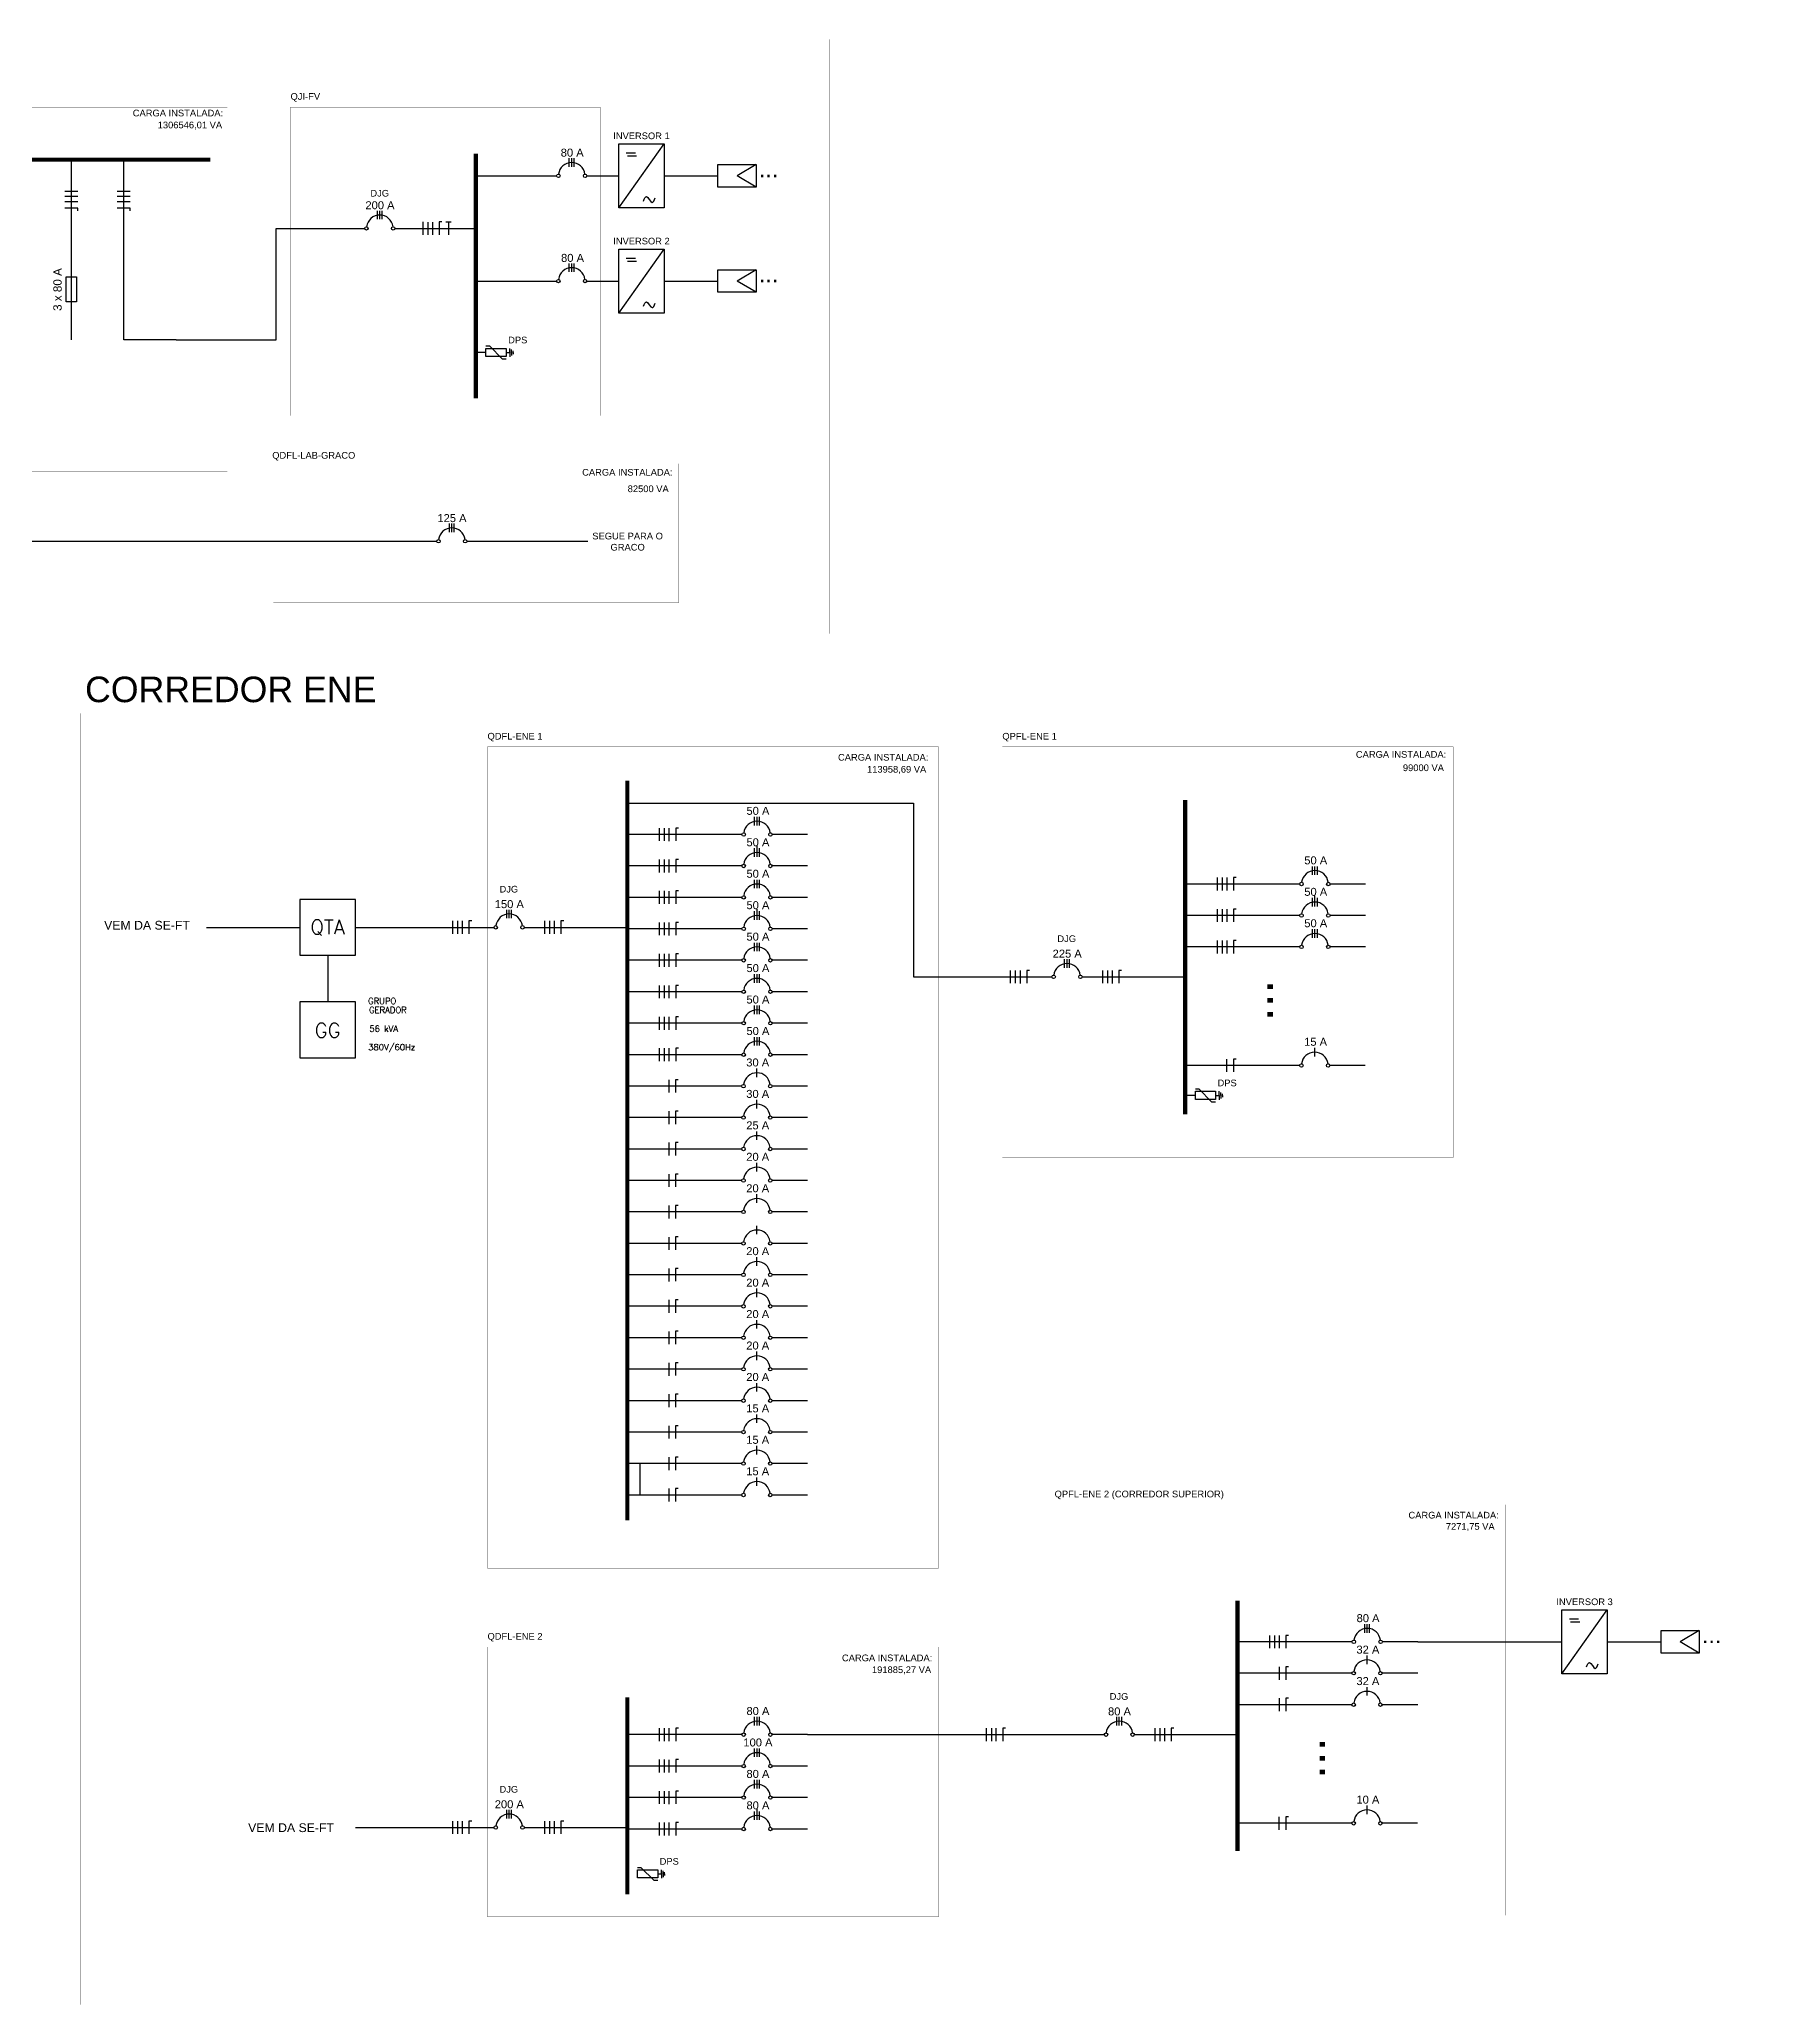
# Model space of a CAD drawing. Header units: millimetres. Extents: x 700 to 1841, y 279 to 936.
# Drawn here: x 1037.2 to 1369.1, y 522.3 to 897.2 of the extents above; entities that cross this region are included whole.
import ezdxf
from ezdxf.enums import TextEntityAlignment as Align

# ---------------------------------------------------------------- set-up
doc = ezdxf.new("R2010")
doc.units = ezdxf.units.MM
doc.linetypes.add('ACAD_ISO03W100', pattern=[30, 12, -18])
for name, color, linetype in [('A-03', 3, 'Continuous'), ('ARA_DISPOSITIVOS', 5, 'Continuous'), ('ARA_LEGENDA', 7, 'Continuous'), ('EQUIPAMENTOS', 4, 'Continuous'), ('FOLHA', 7, 'Continuous'), ('GSP_Arq_TEXTO', 7, 'Continuous'), ('GSP_URB_TEXTO GERAL', 7, 'Continuous'), ('S16', 2, 'Continuous'), ('UNIFILAR', 3, 'Continuous'), ('VAI AO CTA', 7, 'Continuous')]:
    doc.layers.add(name, color=color, linetype=linetype)
doc.layers.add('BARRAMENTO', color=1, linetype='Continuous', lineweight=30)
doc.styles.add('ARA GERAL', font='arial.ttf', dxfattribs={"height": 10.1686})
doc.styles.add('ARA_TITULO_1', font='arial.ttf', dxfattribs={"height": 4})
doc.styles.add('ARIAL', font='arial.ttf')
doc.styles.add('ROMANS', font='arial.ttf')
doc.styles.add('S16', font='SIMPLEX.SHX', dxfattribs={"height": 0.16})

# ---------------------------------------------------------------- blocks, each defined once
blk = doc.blocks.new('*U11')
at = {"layer": 'ARA_DISPOSITIVOS'}
blk.add_line((-25.3, 0), (25.4, 0), dxfattribs=at)
blk.add_lwpolyline([(15.4, 6.2), (15.4, -6.2), (-15.3, -6.2), (-15.3, 6.2)], close=True, dxfattribs=at)
at = {"style": 'ARA GERAL'}
blk.add_attdef('12A', text='', height=10.2, dxfattribs=at).set_placement((-0.2, 17.9), align=Align.TOP_CENTER)
blk = doc.blocks.new('DISJ TRIF')
at = {"layer": 'A-03', "color": 2}
for p, q in [((0.217, 0.418), (0.421, 0.418)), ((0.217, 0.36), (0.421, 0.36)), ((0.217, 0.302), (0.421, 0.302))]:
    blk.add_line(p, q, dxfattribs=at)
at = {"layer": 'EQUIPAMENTOS', "color": 2}
for centre in [(0, 0.679), (0, 0.041)]:
    blk.add_circle(centre, 0.0409, dxfattribs=at)
at = {"layer": 'EQUIPAMENTOS', "color": 4}
blk.add_arc((0, 0.36), 0.319, 277.3498, 82.6502, dxfattribs=at)
blk = doc.blocks.new('dps')
at = {"layer": 'ARA_DISPOSITIVOS'}
for p, q in [((9.6, -5.6), (9.6, 0)), ((9.6, -5.6), (-9.4, -24.7)), ((-9.4, -24.7), (-9.4, -30.8))]:
    blk.add_line(p, q, dxfattribs=at)
blk.add_lwpolyline([(-6.1, 0), (6.4, 0), (6.4, -30.8), (-6.1, -30.8)], close=True, dxfattribs=at)
blk = doc.blocks.new('inversor')
at = {"color": 5}
blk.add_line((-0.1, -41.7), (58.4, 41), dxfattribs=at)
at = {"color": 5, "linetype": 'ACAD_ISO03W100'}
for p, q in [((9.5, 29.2), (22.9, 29.2)), ((22.9, 24.9), (9.5, 24.9))]:
    blk.add_line(p, q, dxfattribs=at)
at = {"color": 5}
blk.add_lwpolyline([(-0.1, 41), (58.4, 41), (58.4, -41.7), (-0.1, -41.7)], close=True, dxfattribs=at)
at = {"layer": 'FOLHA', "color": 5}
blk.add_spline([(31.6, -32.9), (35.7, -27), (42.8, -34.7), (46.9, -29)], degree=3, dxfattribs=at)

msp = doc.modelspace()

# ---------------------------------------------------------------- linework, layer by layer
at = {"color": 251, "true_color": 0x636466}
for p, q in [((1173.99, 873.35), (1170.33, 871.2)), ((1173.99, 869.05), (1170.33, 871.2)), ((1173.99, 853.28), (1170.33, 851.13)), ((1173.99, 848.98), (1170.33, 851.13)), ((1353.95, 593.7), (1350.3, 591.55)), ((1353.95, 589.4), (1350.3, 591.55))]:
    msp.add_line(p, q, dxfattribs=at)
for points in [[(1173.99, 873.35), (1173.99, 869.05), (1166.67, 869.05), (1166.67, 873.35)], [(1173.99, 853.28), (1173.99, 848.98), (1166.67, 848.98), (1166.67, 853.28)], [(1353.95, 593.7), (1353.95, 589.4), (1346.64, 589.4), (1346.64, 593.7)]]:
    msp.add_lwpolyline(points, close=True, dxfattribs=at)
for points in [[(1174.15, 742.92), (1174.15, 743.31)], [(1174.15, 730.92), (1174.15, 731.31)], [(1280.6, 733.48), (1280.6, 733.87)], [(1151.8, 625.55), (1151.8, 619.55)], [(1174.15, 559.21), (1174.15, 559.6)]]:
    msp.add_lwpolyline(points)
at = {"layer": 'A-03', "color": 2}
for p, q in [((1280.57, 703.23), (1280.57, 704.86)), ((1174.12, 699.29), (1174.12, 700.92)), ((1174.12, 693.29), (1174.12, 694.92)), ((1174.12, 687.29), (1174.12, 688.92)), ((1174.12, 681.29), (1174.12, 682.92)), ((1174.12, 675.29), (1174.12, 676.92)), ((1174.12, 669.29), (1174.12, 670.92)), ((1174.12, 663.29), (1174.12, 664.92)), ((1174.12, 657.29), (1174.12, 658.92)), ((1174.12, 651.29), (1174.12, 652.92)), ((1174.12, 645.29), (1174.12, 646.92)), ((1174.12, 639.29), (1174.12, 640.92)), ((1174.12, 633.29), (1174.12, 634.92)), ((1174.12, 627.29), (1174.12, 628.92)), ((1174.12, 621.29), (1174.12, 622.92)), ((1290.55, 587.29), (1290.55, 588.92)), ((1290.55, 581.29), (1290.55, 582.92)), ((1290.55, 558.67), (1290.55, 560.3))]:
    msp.add_line(p, q, dxfattribs=at)
at = {"layer": 'ARA_LEGENDA', "color": 2, "linetype": 'ACAD_ISO03W100', "ltscale": 0.25, "const_width": 0.0375}
for points in [[(1187.93, 783.87), (769.1, 783.87), (769.1, 897.23), (1187.93, 897.23)], [(1369.08, 522.34), (1045.13, 522.34), (1045.13, 768.66), (1369.08, 768.66)]]:
    msp.add_lwpolyline(points, close=True, dxfattribs=at)
at = {"layer": 'ARA_LEGENDA', "color": 7, "linetype": 'ACAD_ISO03W100', "ltscale": 0.25, "const_width": 0.0375}
for points in [[(1073.06, 814.74), (866.04, 814.74), (866.04, 884.3), (1073.06, 884.3)], [(1144.2, 825.45), (1085.13, 825.45), (1085.13, 884.3), (1144.2, 884.3)], [(1159.24, 789.82), (1081.84, 789.82), (1081.84, 816.3), (1159.24, 816.3)], [(1208.76, 605.59), (1122.72, 605.59), (1122.72, 762.26), (1208.76, 762.26)], [(1306.99, 683.93), (1220.95, 683.93), (1220.95, 762.26), (1306.99, 762.26)], [(1316.97, 539.37), (1230.94, 539.37), (1230.94, 617.7), (1316.97, 617.7)], [(1208.76, 539.09), (1122.72, 539.09), (1122.72, 590.55), (1208.76, 590.55)]]:
    msp.add_lwpolyline(points, close=True, dxfattribs=at)
at = {"layer": 'BARRAMENTO'}
for p, q in [((1043.31, 839.9), (1043.31, 874.3)), ((1053.31, 839.9), (1053.31, 874.3)), ((1063.32, 839.9), (1053.31, 839.9)), ((1171.27, 745.55), (1149.39, 745.55)), ((1183.79, 745.55), (1177.03, 745.55)), ((1171.27, 739.55), (1149.39, 739.55)), ((1183.79, 739.55), (1177.03, 739.55)), ((1277.72, 736.11), (1255.84, 736.11)), ((1290.24, 736.11), (1283.48, 736.11)), ((1171.27, 733.55), (1149.39, 733.55)), ((1183.79, 733.55), (1177.03, 733.55)), ((1171.27, 727.55), (1149.39, 727.55)), ((1183.79, 727.55), (1177.03, 727.55)), ((1277.72, 730.11), (1255.84, 730.11)), ((1290.24, 730.11), (1283.48, 730.11)), ((1277.72, 724.11), (1255.84, 724.11)), ((1290.24, 724.11), (1283.48, 724.11)), ((1171.27, 721.55), (1149.39, 721.55)), ((1183.79, 721.55), (1177.03, 721.55)), ((1171.27, 715.55), (1149.39, 715.55)), ((1183.79, 715.55), (1177.03, 715.55)), ((1171.27, 709.55), (1149.39, 709.55)), ((1183.79, 709.55), (1177.03, 709.55)), ((1171.27, 703.55), (1149.39, 703.55)), ((1183.79, 703.55), (1177.03, 703.55)), ((1277.69, 701.49), (1255.81, 701.49)), ((1290.21, 701.49), (1283.45, 701.49)), ((1171.24, 697.55), (1149.36, 697.55)), ((1183.76, 697.55), (1177, 697.55)), ((1171.24, 691.55), (1149.36, 691.55)), ((1183.76, 691.55), (1177, 691.55)), ((1171.24, 685.55), (1149.36, 685.55)), ((1183.76, 685.55), (1177, 685.55)), ((1171.24, 679.55), (1149.36, 679.55)), ((1183.76, 679.55), (1177, 679.55)), ((1171.24, 673.55), (1149.36, 673.55)), ((1183.76, 673.55), (1177, 673.55)), ((1171.24, 667.55), (1149.36, 667.55)), ((1183.76, 667.55), (1177, 667.55)), ((1171.24, 661.55), (1149.36, 661.55)), ((1183.76, 661.55), (1177, 661.55)), ((1171.24, 655.55), (1149.36, 655.55)), ((1183.76, 655.55), (1177, 655.55)), ((1171.24, 649.55), (1149.36, 649.55)), ((1183.76, 649.55), (1177, 649.55)), ((1171.24, 643.55), (1149.36, 643.55)), ((1183.76, 643.55), (1177, 643.55)), ((1171.24, 637.55), (1149.36, 637.55)), ((1183.76, 637.55), (1177, 637.55)), ((1171.24, 631.55), (1149.36, 631.55)), ((1183.76, 631.55), (1177, 631.55)), ((1171.24, 625.55), (1149.36, 625.55)), ((1183.76, 625.55), (1177, 625.55)), ((1171.24, 619.55), (1149.36, 619.55)), ((1183.76, 619.55), (1177, 619.55)), ((1287.7, 591.55), (1265.82, 591.55)), ((1300.22, 591.55), (1293.46, 591.55)), ((1287.7, 585.55), (1265.82, 585.55)), ((1300.22, 585.55), (1293.46, 585.55)), ((1287.7, 579.55), (1265.82, 579.55)), ((1300.22, 579.55), (1293.46, 579.55)), ((1171.27, 573.84), (1149.39, 573.84)), ((1183.79, 573.84), (1177.03, 573.84)), ((1171.27, 567.84), (1149.39, 567.84)), ((1183.79, 567.84), (1177.03, 567.84)), ((1171.27, 561.84), (1149.39, 561.84)), ((1183.79, 561.84), (1177.03, 561.84)), ((1171.27, 555.84), (1149.39, 555.84)), ((1183.79, 555.84), (1177.03, 555.84)), ((1287.67, 556.93), (1265.79, 556.93)), ((1300.19, 556.93), (1293.43, 556.93))]:
    msp.add_line(p, q, dxfattribs=at)
at = {"layer": 'BARRAMENTO', "color": 1, "ltscale": 200}
for p, q in [((1122.43, 837.48), (1120.48, 837.48)), ((1257.79, 695.76), (1255.84, 695.76))]:
    msp.add_line(p, q, dxfattribs=at)
at = {"layer": 'BARRAMENTO', "color": 3, "ltscale": 200}
for p, q in [((1126.28, 837.48), (1126.99, 837.48)), ((1126.99, 837.48), (1126.99, 838.29)), ((1126.99, 837.48), (1126.99, 836.68)), ((1127.31, 837.48), (1127.31, 838.07)), ((1127.31, 837.48), (1127.31, 836.9)), ((1127.59, 837.48), (1127.59, 837.8)), ((1127.59, 837.48), (1127.59, 837.16)), ((1261.63, 695.76), (1262.35, 695.76)), ((1262.35, 695.76), (1262.35, 696.56)), ((1262.35, 695.76), (1262.35, 694.95)), ((1262.66, 695.76), (1262.66, 696.34)), ((1262.66, 695.76), (1262.66, 695.18)), ((1262.94, 695.76), (1262.94, 696.08)), ((1262.94, 695.76), (1262.94, 695.44)), ((1155.91, 547.26), (1155.91, 548.06)), ((1156.22, 547.26), (1156.22, 547.84)), ((1156.5, 547.26), (1156.5, 547.58)), ((1155.19, 547.26), (1155.91, 547.26)), ((1155.91, 547.26), (1155.91, 546.45)), ((1156.22, 547.26), (1156.22, 546.67)), ((1156.5, 547.26), (1156.5, 546.94))]:
    msp.add_line(p, q, dxfattribs=at)
at = {"layer": 'BARRAMENTO', "lineweight": 40, "const_width": 0.8}
for points in [[(907.27, 874.3), (1069.86, 874.3)], [(1120.48, 828.78), (1120.48, 875.4)], [(1149.39, 614.7), (1149.39, 755.85)], [(1255.84, 692.2), (1255.84, 752.15)], [(1265.82, 551.66), (1265.82, 599.37)], [(1149.39, 543.38), (1149.39, 580.94)]]:
    msp.add_lwpolyline(points, dxfattribs=at)
at = {"layer": 'BARRAMENTO'}
for points in [[(1120.48, 871.2), (1135.91, 871.2)], [(1141.67, 871.2), (1147.78, 871.2)], [(1156.42, 871.2), (1166.67, 871.2)], [(1082.38, 839.9), (1082.38, 861.17)], [(1082.38, 861.17), (1099.29, 861.17)], [(1105.05, 861.17), (1120.48, 861.17)], [(1120.48, 851.13), (1135.91, 851.13)], [(1141.67, 851.13), (1147.78, 851.13)], [(1156.42, 851.13), (1166.67, 851.13)], [(1063.31, 839.9), (1082.38, 839.9)], [(1023.31, 801.49), (1113.04, 801.49)], [(1118.79, 801.49), (1141.89, 801.49)], [(1149.39, 751.55), (1203.99, 751.55), (1203.99, 718.4)], [(1069.12, 727.84), (1086.93, 727.84)], [(1097.54, 727.84), (1123.97, 727.84)], [(1129.73, 727.84), (1149.39, 727.84)], [(1092.24, 722.51), (1092.24, 713.61)], [(1203.99, 718.4), (1230.42, 718.4)], [(1236.18, 718.4), (1255.84, 718.4)], [(1300.22, 591.55), (1327.74, 591.55)], [(1336.38, 591.55), (1346.64, 591.55)], [(1183.79, 573.84), (1240.4, 573.84)], [(1246.16, 573.84), (1265.82, 573.84)], [(1097.54, 556.13), (1123.97, 556.13)], [(1129.73, 556.13), (1149.39, 556.13)]]:
    msp.add_lwpolyline(points, dxfattribs=at)
at = {"layer": 'EQUIPAMENTOS', "color": 4}
for points in [[(1097.54, 733.18), (1086.93, 733.18), (1086.93, 722.51), (1097.54, 722.51)], [(1097.54, 713.61), (1086.93, 713.61), (1086.93, 702.94), (1097.54, 702.94)]]:
    msp.add_lwpolyline(points, close=True, dxfattribs=at)
at = {"layer": 'EQUIPAMENTOS', "color": 2}
for centre in [(1278.02, 701.49), (1283.12, 701.49), (1171.57, 697.55), (1176.67, 697.55), (1171.57, 691.55), (1176.67, 691.55), (1171.57, 685.55), (1176.67, 685.55), (1171.57, 679.55), (1176.67, 679.55), (1171.57, 673.55), (1176.67, 673.55), (1171.57, 667.55), (1176.67, 667.55), (1171.57, 661.55), (1176.67, 661.55), (1171.57, 655.55), (1176.67, 655.55), (1171.57, 649.55), (1176.67, 649.55), (1171.57, 643.55), (1176.67, 643.55), (1171.57, 637.55), (1176.67, 637.55), (1171.57, 631.55), (1176.67, 631.55), (1171.57, 625.55), (1176.67, 625.55), (1171.57, 619.55), (1176.67, 619.55), (1288, 585.55), (1293.1, 585.55), (1288, 579.55), (1293.1, 579.55), (1288, 556.93), (1293.1, 556.93)]:
    msp.add_circle(centre, 0.327, dxfattribs=at)
at = {"layer": 'EQUIPAMENTOS', "color": 4}
for centre in [(1280.57, 701.49), (1174.12, 697.55), (1174.12, 691.55), (1174.12, 685.55), (1174.12, 679.55), (1174.12, 673.55), (1174.12, 667.55), (1174.12, 661.55), (1174.12, 655.55), (1174.12, 649.55), (1174.12, 643.55), (1174.12, 637.55), (1174.12, 631.55), (1174.12, 625.55), (1174.12, 619.55), (1290.55, 585.55), (1290.55, 579.55), (1290.55, 556.93)]:
    msp.add_arc(centre, 2.55, 7.3498, 172.6502, dxfattribs=at)
at = {"layer": 'VAI AO CTA', "color": 1}
for p, q in [((1044.53, 867.25), (1042.07, 867.25)), ((1042.07, 866.29), (1044.53, 866.29)), ((1044.54, 868.2), (1042.08, 868.2)), ((1054.53, 867.25), (1052.07, 867.25)), ((1052.07, 866.29), (1054.53, 866.29)), ((1054.54, 868.2), (1052.08, 868.2)), ((1110.36, 862.4), (1110.36, 859.94)), ((1111.32, 862.39), (1111.32, 859.93)), ((1112.28, 859.93), (1112.28, 862.39)), ((1155.49, 746.78), (1155.49, 744.32)), ((1156.45, 746.78), (1156.45, 744.32)), ((1157.4, 744.31), (1157.4, 746.77)), ((1155.49, 740.78), (1155.49, 738.32)), ((1156.45, 740.78), (1156.45, 738.32)), ((1157.4, 738.31), (1157.4, 740.77)), ((1261.94, 737.34), (1261.94, 734.88)), ((1262.89, 737.34), (1262.89, 734.88)), ((1263.85, 734.87), (1263.85, 737.33)), ((1155.49, 734.78), (1155.49, 732.32)), ((1156.45, 734.78), (1156.45, 732.32)), ((1157.4, 732.31), (1157.4, 734.77)), ((1261.94, 731.34), (1261.94, 728.88)), ((1262.89, 731.34), (1262.89, 728.88)), ((1263.85, 728.87), (1263.85, 731.33)), ((1116.03, 729.07), (1116.03, 726.61)), ((1116.99, 729.07), (1116.99, 726.61)), ((1117.94, 726.6), (1117.94, 729.06)), ((1133.6, 729.07), (1133.6, 726.61)), ((1134.56, 729.07), (1134.56, 726.61)), ((1135.51, 726.6), (1135.51, 729.06)), ((1155.49, 728.78), (1155.49, 726.32)), ((1156.45, 728.78), (1156.45, 726.32)), ((1157.4, 726.31), (1157.4, 728.77)), ((1261.94, 725.34), (1261.94, 722.88)), ((1262.89, 725.34), (1262.89, 722.88)), ((1263.85, 722.87), (1263.85, 725.33)), ((1155.49, 722.78), (1155.49, 720.32)), ((1156.45, 722.78), (1156.45, 720.32)), ((1157.4, 720.31), (1157.4, 722.77)), ((1155.49, 716.78), (1155.49, 714.32)), ((1156.45, 716.78), (1156.45, 714.32)), ((1157.4, 714.31), (1157.4, 716.77)), ((1222.48, 719.63), (1222.48, 717.17)), ((1223.43, 719.63), (1223.43, 717.17)), ((1224.39, 717.16), (1224.39, 719.62)), ((1240.05, 719.63), (1240.05, 717.17)), ((1241, 719.63), (1241, 717.17)), ((1241.96, 717.16), (1241.96, 719.62)), ((1155.49, 710.78), (1155.49, 708.32)), ((1156.45, 710.78), (1156.45, 708.32)), ((1157.4, 708.31), (1157.4, 710.77)), ((1155.49, 704.78), (1155.49, 702.32)), ((1156.45, 704.78), (1156.45, 702.32)), ((1157.4, 702.31), (1157.4, 704.77)), ((1263.82, 700.25), (1263.82, 702.71)), ((1157.37, 696.31), (1157.37, 698.77)), ((1157.37, 690.31), (1157.37, 692.77)), ((1157.37, 684.31), (1157.37, 686.77)), ((1157.37, 678.31), (1157.37, 680.77)), ((1157.37, 672.31), (1157.37, 674.77)), ((1157.37, 666.31), (1157.37, 668.77)), ((1157.37, 660.31), (1157.37, 662.77)), ((1157.37, 654.31), (1157.37, 656.77)), ((1157.37, 648.31), (1157.37, 650.77)), ((1157.37, 642.31), (1157.37, 644.77)), ((1157.37, 636.31), (1157.37, 638.77)), ((1157.37, 630.31), (1157.37, 632.77)), ((1157.37, 624.31), (1157.37, 626.77)), ((1157.37, 618.31), (1157.37, 620.77)), ((1271.92, 592.78), (1271.92, 590.32)), ((1272.87, 592.78), (1272.87, 590.32)), ((1273.83, 590.31), (1273.83, 592.77)), ((1273.83, 584.31), (1273.83, 586.77)), ((1273.83, 578.31), (1273.83, 580.77)), ((1155.49, 575.07), (1155.49, 572.61)), ((1156.45, 575.07), (1156.45, 572.61)), ((1157.4, 572.6), (1157.4, 575.06)), ((1217.9, 575.07), (1217.9, 572.61)), ((1218.86, 575.07), (1218.86, 572.61)), ((1219.81, 572.6), (1219.81, 575.06)), ((1250.03, 575.07), (1250.03, 572.61)), ((1250.99, 575.07), (1250.99, 572.61)), ((1251.94, 572.6), (1251.94, 575.06)), ((1155.49, 569.07), (1155.49, 566.61)), ((1156.45, 569.07), (1156.45, 566.61)), ((1157.4, 566.6), (1157.4, 569.06)), ((1155.49, 563.07), (1155.49, 560.61)), ((1156.45, 563.07), (1156.45, 560.61)), ((1157.4, 560.6), (1157.4, 563.06)), ((1116.03, 557.36), (1116.03, 554.9)), ((1116.99, 557.36), (1116.99, 554.9)), ((1117.94, 554.89), (1117.94, 557.35)), ((1133.6, 557.36), (1133.6, 554.9)), ((1134.56, 557.36), (1134.56, 554.9)), ((1135.51, 554.89), (1135.51, 557.35)), ((1155.49, 557.07), (1155.49, 554.61)), ((1156.45, 557.07), (1156.45, 554.61)), ((1157.4, 554.6), (1157.4, 557.06)), ((1273.8, 555.69), (1273.8, 558.15))]:
    msp.add_line(p, q, dxfattribs=at)
at = {"layer": 'VAI AO CTA', "color": 4}
for p, q in [((1044.54, 865.06), (1042.08, 865.06)), ((1054.54, 865.06), (1052.08, 865.06)), ((1113.5, 862.4), (1113.5, 859.94)), ((1158.63, 746.78), (1158.63, 744.32)), ((1158.63, 740.78), (1158.63, 738.32)), ((1265.08, 737.34), (1265.08, 734.88)), ((1158.63, 734.78), (1158.63, 732.32)), ((1265.08, 731.34), (1265.08, 728.88)), ((1119.17, 729.07), (1119.17, 726.61)), ((1136.74, 729.07), (1136.74, 726.61)), ((1158.63, 728.78), (1158.63, 726.32)), ((1265.08, 725.34), (1265.08, 722.88)), ((1158.63, 722.78), (1158.63, 720.32)), ((1158.63, 716.78), (1158.63, 714.32)), ((1225.62, 719.63), (1225.62, 717.17)), ((1243.19, 719.63), (1243.19, 717.17)), ((1158.63, 710.78), (1158.63, 708.32)), ((1158.63, 704.78), (1158.63, 702.32)), ((1265.05, 702.72), (1265.05, 700.26)), ((1158.6, 698.78), (1158.6, 696.32)), ((1158.6, 692.78), (1158.6, 690.32)), ((1158.6, 686.78), (1158.6, 684.32)), ((1158.6, 680.78), (1158.6, 678.32)), ((1158.6, 674.78), (1158.6, 672.32)), ((1158.6, 668.78), (1158.6, 666.32)), ((1158.6, 662.78), (1158.6, 660.32)), ((1158.6, 656.78), (1158.6, 654.32)), ((1158.6, 650.78), (1158.6, 648.32)), ((1158.6, 644.78), (1158.6, 642.32)), ((1158.6, 638.78), (1158.6, 636.32)), ((1158.6, 632.78), (1158.6, 630.32)), ((1158.6, 626.78), (1158.6, 624.32)), ((1158.6, 620.78), (1158.6, 618.32)), ((1275.06, 592.78), (1275.06, 590.32)), ((1275.06, 586.78), (1275.06, 584.32)), ((1275.06, 580.78), (1275.06, 578.32)), ((1158.63, 575.07), (1158.63, 572.61)), ((1221.04, 575.07), (1221.04, 572.61)), ((1253.17, 575.07), (1253.17, 572.61)), ((1158.63, 569.07), (1158.63, 566.61)), ((1158.63, 563.07), (1158.63, 560.61)), ((1119.17, 557.36), (1119.17, 554.9)), ((1136.74, 557.36), (1136.74, 554.9)), ((1158.63, 557.07), (1158.63, 554.61)), ((1275.03, 558.16), (1275.03, 555.7))]:
    msp.add_line(p, q, dxfattribs=at)
at = {"layer": 'VAI AO CTA', "color": 4, "linetype": 'ACAD_ISO03W100'}
for p, q in [((1044.54, 864.54), (1044.54, 865.06)), ((1054.54, 864.54), (1054.54, 865.06)), ((1114.03, 862.4), (1113.5, 862.4)), ((1159.16, 746.78), (1158.63, 746.78)), ((1159.16, 740.78), (1158.63, 740.78)), ((1265.6, 737.34), (1265.08, 737.34)), ((1159.16, 734.78), (1158.63, 734.78)), ((1265.6, 731.34), (1265.08, 731.34)), ((1119.7, 729.07), (1119.17, 729.07)), ((1137.27, 729.07), (1136.74, 729.07)), ((1159.16, 728.78), (1158.63, 728.78)), ((1265.6, 725.34), (1265.08, 725.34)), ((1159.16, 722.78), (1158.63, 722.78)), ((1159.16, 716.78), (1158.63, 716.78)), ((1226.14, 719.63), (1225.62, 719.63)), ((1243.71, 719.63), (1243.19, 719.63)), ((1159.16, 710.78), (1158.63, 710.78)), ((1159.16, 704.78), (1158.63, 704.78)), ((1265.57, 702.72), (1265.05, 702.72)), ((1159.12, 698.78), (1158.6, 698.78)), ((1159.12, 692.78), (1158.6, 692.78)), ((1159.12, 686.78), (1158.6, 686.78)), ((1159.12, 680.78), (1158.6, 680.78)), ((1159.12, 674.78), (1158.6, 674.78)), ((1159.12, 668.78), (1158.6, 668.78)), ((1159.12, 662.78), (1158.6, 662.78)), ((1159.12, 656.78), (1158.6, 656.78)), ((1159.12, 650.78), (1158.6, 650.78)), ((1159.12, 644.78), (1158.6, 644.78)), ((1159.12, 638.78), (1158.6, 638.78)), ((1159.12, 632.78), (1158.6, 632.78)), ((1159.12, 626.78), (1158.6, 626.78)), ((1159.12, 620.78), (1158.6, 620.78)), ((1275.58, 592.78), (1275.06, 592.78)), ((1275.58, 586.78), (1275.06, 586.78)), ((1275.58, 580.78), (1275.06, 580.78)), ((1159.16, 575.07), (1158.63, 575.07)), ((1221.57, 575.07), (1221.04, 575.07)), ((1253.7, 575.07), (1253.17, 575.07)), ((1159.16, 569.07), (1158.63, 569.07)), ((1159.16, 563.07), (1158.63, 563.07)), ((1119.7, 557.36), (1119.17, 557.36)), ((1137.27, 557.36), (1136.74, 557.36)), ((1159.16, 557.07), (1158.63, 557.07)), ((1275.55, 558.16), (1275.03, 558.16))]:
    msp.add_line(p, q, dxfattribs=at)
at = {"layer": 'VAI AO CTA', "color": 3, "linetype": 'ACAD_ISO03W100'}
for p, q in [((1114.75, 862.4), (1115.27, 862.4)), ((1115.27, 862.4), (1115.8, 862.4))]:
    msp.add_line(p, q, dxfattribs=at)
at = {"layer": 'VAI AO CTA', "color": 3}
msp.add_line((1115.27, 862.4), (1115.27, 859.94), dxfattribs=at)

# ---------------------------------------------------------------- block references
at = {"layer": 'ARA_DISPOSITIVOS', "linetype": 'ACAD_ISO03W100', "lineweight": 5, "xscale": 0.1477108127615377, "yscale": 0.1477108127615377, "zscale": 0.1477108127615377}
for p in [(1147.79, 871.26), (1147.79, 851.18), (1327.75, 591.61)]:
    msp.add_blockref('inversor', p, dxfattribs=at)
at = {"layer": 'ARA_LEGENDA'}
ref = msp.add_blockref('*U11', (1043.31, 849.54), dxfattribs=dict(at, xscale=0.156327276839294, yscale=0.156327276839294, zscale=0.156327276839294, rotation=89.99999999999999))
ref.add_attrib('12A', '3 x 80 A', dxfattribs={"layer": '0', "height": 1.59, "rotation": 90, "style": 'ARA GERAL'}).set_placement((1039.87, 849.51), align=Align.TOP_CENTER)
at = {"layer": 'GSP_URB_TEXTO GERAL', "color": 3, "xscale": 0.1250618214714352, "yscale": 0.1250618214714352, "zscale": 0.1250618214714352, "rotation": 89.99999999999999}
for p in [(1122.43, 837.48), (1257.79, 695.76), (1151.34, 547.26)]:
    msp.add_blockref('dps', p, dxfattribs=at)
at = {"layer": 'UNIFILAR', "color": 0, "xscale": 8, "yscale": 8, "zscale": 8, "rotation": 90}
for p in [(1141.67, 871.2), (1105.05, 861.17), (1141.67, 851.13), (1118.79, 801.49), (1177.03, 745.55), (1177.03, 739.55), (1283.48, 736.11), (1177.03, 733.55), (1129.73, 727.84), (1283.48, 730.11), (1177.03, 727.55), (1283.48, 724.11), (1177.03, 721.55), (1236.18, 718.4), (1177.03, 715.55), (1177.03, 709.55), (1177.03, 703.55), (1293.46, 591.55), (1177.03, 573.84), (1246.16, 573.84), (1177.03, 567.84), (1177.03, 561.84), (1129.73, 556.13), (1177.03, 555.84)]:
    msp.add_blockref('DISJ TRIF', p, dxfattribs=at)

# ---------------------------------------------------------------- texts
at = {"layer": 'ARA_LEGENDA', "style": 'ROMANS'}
for s, p in [('80 A', (1138.88, 875.63)), ('200 A', (1102.2, 865.59)), ('80 A', (1138.94, 855.55)), ('125 A', (1115.94, 805.91)), ('50 A', (1174.32, 750.07)), ('50 A', (1174.32, 744.07)), ('50 A', (1174.32, 738.07)), ('50 A', (1280.76, 740.62)), ('50 A', (1280.76, 734.62)), ('150 A', (1126.88, 732.27)), ('50 A', (1174.32, 732.07)), ('50 A', (1280.76, 728.62)), ('50 A', (1174.32, 726.07)), ('225 A', (1233.33, 722.82)), ('50 A', (1174.32, 720.07)), ('50 A', (1174.32, 714.07)), ('50 A', (1174.32, 708.07)), ('15 A', (1280.73, 706)), ('30 A', (1174.28, 702.07)), ('30 A', (1174.28, 696.07)), ('25 A', (1174.28, 690.07)), ('20 A', (1174.28, 684.07)), ('20 A', (1174.28, 678.07)), ('20 A', (1174.28, 666.07)), ('20 A', (1174.28, 660.07)), ('20 A', (1174.28, 654.07)), ('20 A', (1174.28, 648.07)), ('20 A', (1174.28, 642.07)), ('15 A', (1174.28, 636.07)), ('15 A', (1174.28, 630.07)), ('15 A', (1174.28, 624.07)), ('80 A', (1290.74, 596.06)), ('32 A', (1290.71, 590.06)), ('32 A', (1290.71, 584.06)), ('80 A', (1174.32, 578.35)), ('80 A', (1243.31, 578.27)), ('100 A', (1174.32, 572.35)), ('80 A', (1174.32, 566.35)), ('200 A', (1126.88, 560.56)), ('80 A', (1174.32, 560.35)), ('10 A', (1290.71, 561.44))]:
    msp.add_text(s, height=1.522, dxfattribs=at).set_placement(p, align=Align.MIDDLE)
at = {"layer": 'GSP_Arq_TEXTO', "attachment_point": 2, "style": 'ARIAL'}
for s, insert, char_height, width in [('INVERSOR 1', (1152.1, 879.47), 1.272, 20.8539), ('...', (1176.35, 874.15), 3.208, 40.6581), ('INVERSOR 2', (1152.1, 859.39), 1.272, 20.8539), ('...', (1176.35, 854.08), 3.208, 40.6581), ('DPS', (1128.49, 840.52), 1.272, 6.8733), ('DPS', (1263.85, 698.8), 1.272, 6.8733), ('INVERSOR 3', (1332.06, 599.82), 1.272, 20.8539), ('...', (1356.31, 594.5), 3.208, 40.6581), ('DPS', (1157.4, 550.3), 1.272, 6.8733)]:
    msp.add_mtext(s, dxfattribs=dict(at, insert=insert, char_height=char_height, width=width))
at = {"layer": 'GSP_Arq_TEXTO', "insert": (1073.72, 775.67), "char_height": 4.8732, "attachment_point": 2, "style": 'ARIAL'}
msp.add_mtext_dynamic_manual_height_columns('CORREDOR ENE', width=88.3104, gutter_width=0.45, heights=[1.79], dxfattribs=at)
at = {"layer": 'GSP_Arq_TEXTO', "char_height": 6.816, "width": 86.3914, "attachment_point": 2, "rotation": 270, "style": 'ARIAL'}
for insert in [(1278.33, 713.9), (1288.31, 569.34)]:
    msp.add_mtext('...', dxfattribs=dict(at, insert=insert))
at = {"layer": 'S16', "color": 7, "style": 'S16'}
for s, height, p in [('QTA', 2.74, (1092.21, 727.76)), ('GRUPO', 1.173, (1102.62, 713.79)), ('GERADOR', 1.173, (1103.71, 712.08)), ('GG', 2.74, (1092.21, 708.19)), ('56 kVA', 1.173, (1102.92, 708.5)), ('380V/60Hz', 1.173, (1104.45, 704.9))]:
    msp.add_text(s, height=height, dxfattribs=at).set_placement(p, align=Align.MIDDLE)
at = {"layer": 'VAI AO CTA', "attachment_point": 3, "style": 'ARA_TITULO_1'}
for s, width, gutter_width, heights, insert, char_height in [('\\pxql;QJI-FV', 10.8962, 0.45, [1.79], (1096.03, 886.98), 1.2766), ('CARGA INSTALADA:', 25.3745, 0.45, [1.79], (1072.27, 883.82), 1.2766), (' ^I1306546,01 VA', 25.3745, 0.45, [1.79], (1072.08, 881.54), 1.2766), ('\\pxql;QDFL-LAB-GRACO', 18.4084, 0.45, [1.79], (1100.05, 818.52), 1.2766), ('CARGA INSTALADA:', 25.3745, 0.45, [1.79], (1158.02, 815.29), 1.2766), ('82500 VA', 25.3745, 0.45, [1.79], (1157.3, 812.14), 1.277), ('\\pxqc;SEGUE PARA O GRACO', 17.7308, 0.45, [0], (1158.32, 803.12), 1.2766), ('\\pxql,t5;QDFL-ENE 1', 25.3745, 0.45, [1.79], (1148.09, 764.94), 1.2766), ('\\pxql,t5;QPFL-ENE 1', 25.3745, 0.45, [1.79], (1246.33, 764.94), 1.2766), ('CARGA INSTALADA:', 25.3745, 0.45, [1.79], (1305.66, 761.47), 1.2766), ('CARGA INSTALADA:', 25.3745, 0.45, [1.79], (1206.84, 760.92), 1.2766), (' ^I113958,69 VA', 25.3745, 0.45, [1.79], (1206.44, 758.63), 1.2766), (' ^I99000 VA', 25.3745, 0.45, [1.79], (1305.22, 758.92), 1.2766), ('\\pxqc;VEM DA SE-FT', 23.2565, 0.59, [0], (1069.38, 729.08), 1.6745), ('\\pxql,t5;QPFL-ENE 2 (CORREDOR SUPERIOR)', 33.4986, 0, [1.79], (1264.43, 620.38), 1.2766), ('CARGA INSTALADA:', 25.3745, 0.45, [1.79], (1315.69, 616.35), 1.2766), (' ^I7271,75 VA', 25.3745, 0.45, [1.79], (1314.9, 614.19), 1.2766), ('\\pxql,t5;QDFL-ENE 2', 25.3745, 0.45, [1.79], (1148.09, 593.23), 1.2766), ('CARGA INSTALADA:', 25.3745, 0.45, [1.79], (1207.59, 589.12), 1.2766), (' ^I191885,27 VA', 25.3745, 0.45, [1.79], (1207.38, 586.86), 1.2766), ('\\pxqc;VEM DA SE-FT', 23.2565, 0.59, [0], (1096.86, 556.93), 1.6745)]:
    msp.add_mtext_dynamic_manual_height_columns(s, width=width, gutter_width=gutter_width, heights=heights, dxfattribs=dict(at, insert=insert, char_height=char_height))
at = {"layer": 'VAI AO CTA', "char_height": 1.272, "width": 17.7112, "attachment_point": 2, "style": 'ARIAL'}
for insert in [(1102.15, 868.52), (1126.79, 735.76), (1233.24, 726.31), (1243.22, 581.76), (1126.79, 564.05)]:
    msp.add_mtext('DJG', dxfattribs=dict(at, insert=insert))

doc.saveas('drawing.dxf')
